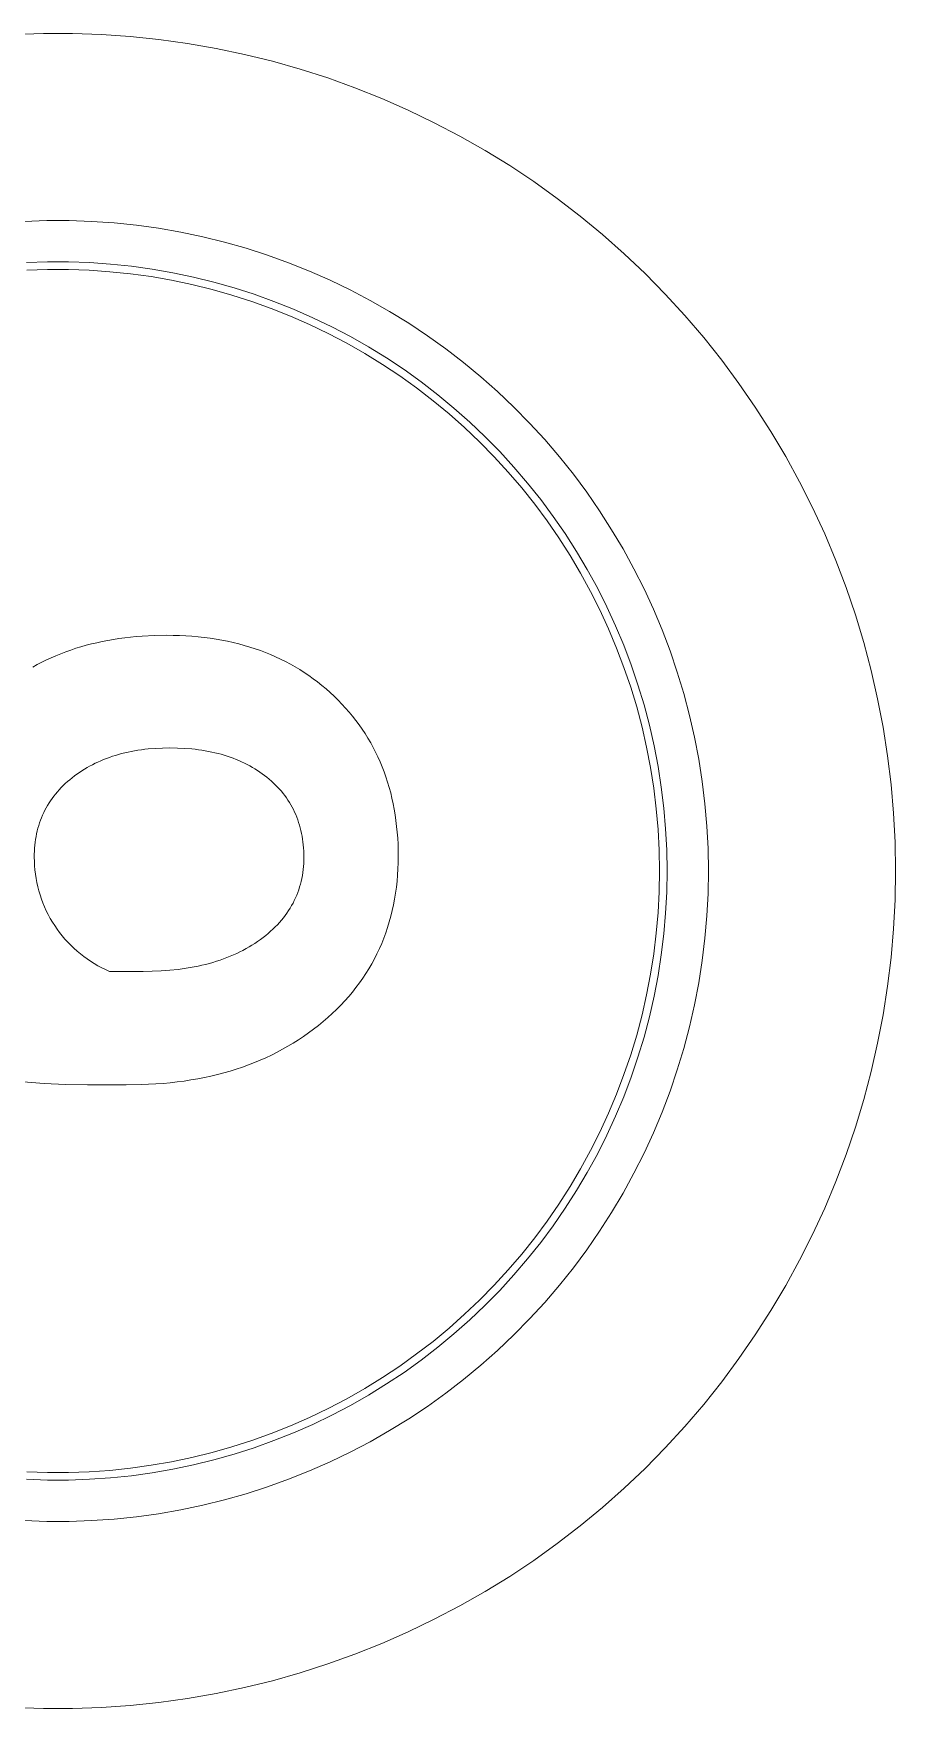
# Model space of a CAD drawing. Header units: millimetres. Extents: x -208 to 4974, y -28 to 3137.
# Drawn here: x 322.96 to 334.29, y 1504.14 to 1526.14 of the extents above; entities that cross this region are included whole.
import ezdxf

# ---------------------------------------------------------------- set-up
doc = ezdxf.new("R2010")
doc.units = ezdxf.units.MM
doc.layers.add('ZANO_R', color=7, linetype='Continuous', lineweight=0)

msp = doc.modelspace()

# ---------------------------------------------------------------- linework, layer by layer
at = {"layer": 'ZANO_R'}
for p, q in [((323.096, 1526.136), (322.717, 1526.123)), ((323.476, 1526.136), (323.096, 1526.136)), ((323.856, 1526.123), (323.476, 1526.136)), ((324.234, 1526.097), (323.856, 1526.123)), ((324.612, 1526.058), (324.234, 1526.097)), ((324.988, 1526.005), (324.612, 1526.058)), ((325.362, 1525.94), (324.988, 1526.005)), ((325.734, 1525.862), (325.362, 1525.94)), ((326.103, 1525.771), (325.734, 1525.862)), ((326.468, 1525.668), (326.103, 1525.771)), ((326.829, 1525.552), (326.468, 1525.668)), ((327.187, 1525.423), (326.829, 1525.552)), ((327.539, 1525.282), (327.187, 1525.423)), ((327.887, 1525.129), (327.539, 1525.282)), ((328.229, 1524.965), (327.887, 1525.129)), ((328.565, 1524.788), (328.229, 1524.965)), ((328.895, 1524.6), (328.565, 1524.788)), ((329.219, 1524.401), (328.895, 1524.6)), ((329.535, 1524.191), (329.219, 1524.401)), ((329.844, 1523.97), (329.535, 1524.191)), ((330.145, 1523.738), (329.844, 1523.97)), ((330.437, 1523.496), (330.145, 1523.738)), ((322.844, 1523.669), (323.139, 1523.679)), ((323.139, 1523.679), (323.434, 1523.679)), ((323.434, 1523.679), (323.728, 1523.669)), ((323.728, 1523.669), (324.023, 1523.649)), ((324.023, 1523.649), (324.316, 1523.618)), ((324.316, 1523.618), (324.608, 1523.578)), ((324.608, 1523.578), (324.898, 1523.527)), ((324.898, 1523.527), (325.187, 1523.466)), ((330.722, 1523.244), (330.437, 1523.496)), ((325.187, 1523.466), (325.473, 1523.396)), ((325.473, 1523.396), (325.757, 1523.315)), ((325.757, 1523.315), (326.038, 1523.225)), ((322.872, 1523.127), (323.148, 1523.137)), ((323.148, 1523.137), (323.424, 1523.137)), ((323.424, 1523.137), (323.7, 1523.127)), ((323.7, 1523.127), (323.976, 1523.108)), ((323.976, 1523.108), (324.25, 1523.08)), ((324.25, 1523.08), (324.524, 1523.042)), ((326.038, 1523.225), (326.315, 1523.125)), ((326.315, 1523.125), (326.589, 1523.016)), ((330.997, 1522.983), (330.722, 1523.244)), ((322.877, 1523.027), (323.15, 1523.037)), ((323.15, 1523.037), (323.422, 1523.037)), ((323.422, 1523.037), (323.695, 1523.027)), ((323.695, 1523.027), (323.967, 1523.008)), ((323.967, 1523.008), (324.238, 1522.98)), ((324.238, 1522.98), (324.509, 1522.943)), ((324.509, 1522.943), (324.777, 1522.896)), ((324.524, 1523.042), (324.796, 1522.994)), ((324.777, 1522.896), (325.044, 1522.84)), ((324.796, 1522.994), (325.066, 1522.937)), ((325.044, 1522.84), (325.309, 1522.775)), ((325.066, 1522.937), (325.334, 1522.871)), ((325.334, 1522.871), (325.6, 1522.796)), ((326.589, 1523.016), (326.859, 1522.897)), ((326.859, 1522.897), (327.125, 1522.769)), ((331.263, 1522.712), (330.997, 1522.983)), ((325.309, 1522.775), (325.571, 1522.7)), ((325.571, 1522.7), (325.831, 1522.617)), ((325.6, 1522.796), (325.863, 1522.711)), ((325.831, 1522.617), (326.088, 1522.524)), ((325.863, 1522.711), (326.123, 1522.618)), ((326.123, 1522.618), (326.379, 1522.516)), ((327.125, 1522.769), (327.386, 1522.632)), ((327.386, 1522.632), (327.642, 1522.486)), ((331.52, 1522.432), (331.263, 1522.712)), ((326.088, 1522.524), (326.341, 1522.423)), ((326.341, 1522.423), (326.59, 1522.314)), ((326.379, 1522.516), (326.632, 1522.404)), ((326.632, 1522.404), (326.881, 1522.285)), ((327.642, 1522.486), (327.893, 1522.332)), ((331.767, 1522.144), (331.52, 1522.432)), ((326.59, 1522.314), (326.836, 1522.195)), ((326.836, 1522.195), (327.078, 1522.069)), ((326.881, 1522.285), (327.126, 1522.156)), ((327.893, 1522.332), (328.139, 1522.168)), ((327.078, 1522.069), (327.315, 1521.934)), ((327.126, 1522.156), (327.366, 1522.02)), ((327.366, 1522.02), (327.601, 1521.875)), ((328.139, 1522.168), (328.379, 1521.997)), ((328.379, 1521.997), (328.612, 1521.817)), ((332.003, 1521.847), (331.767, 1522.144)), ((327.315, 1521.934), (327.547, 1521.79)), ((327.547, 1521.79), (327.774, 1521.639)), ((327.601, 1521.875), (327.831, 1521.722)), ((328.612, 1521.817), (328.84, 1521.629)), ((332.23, 1521.542), (332.003, 1521.847)), ((327.774, 1521.639), (327.996, 1521.481)), ((327.831, 1521.722), (328.055, 1521.561)), ((328.055, 1521.561), (328.274, 1521.393)), ((328.84, 1521.629), (329.06, 1521.433)), ((332.445, 1521.229), (332.23, 1521.542)), ((327.996, 1521.481), (328.212, 1521.314)), ((328.212, 1521.314), (328.422, 1521.141)), ((328.274, 1521.393), (328.487, 1521.217)), ((329.06, 1521.433), (329.274, 1521.23)), ((328.422, 1521.141), (328.626, 1520.96)), ((328.487, 1521.217), (328.694, 1521.033)), ((329.274, 1521.23), (329.481, 1521.02)), ((332.65, 1520.91), (332.445, 1521.229)), ((328.626, 1520.96), (328.824, 1520.772)), ((328.694, 1521.033), (328.894, 1520.843)), ((329.481, 1521.02), (329.68, 1520.803)), ((332.844, 1520.583), (332.65, 1520.91)), ((328.824, 1520.772), (329.015, 1520.578)), ((328.894, 1520.843), (329.088, 1520.646)), ((329.088, 1520.646), (329.274, 1520.443)), ((329.68, 1520.803), (329.872, 1520.579)), ((329.015, 1520.578), (329.199, 1520.377)), ((329.274, 1520.443), (329.454, 1520.233)), ((329.872, 1520.579), (330.056, 1520.348)), ((333.026, 1520.25), (332.844, 1520.583)), ((329.199, 1520.377), (329.377, 1520.169)), ((329.454, 1520.233), (329.626, 1520.017)), ((330.056, 1520.348), (330.232, 1520.111)), ((333.197, 1519.911), (333.026, 1520.25)), ((329.377, 1520.169), (329.547, 1519.956)), ((329.626, 1520.017), (329.791, 1519.795)), ((330.232, 1520.111), (330.399, 1519.869)), ((329.547, 1519.956), (329.709, 1519.737)), ((329.791, 1519.795), (329.947, 1519.568)), ((330.399, 1519.869), (330.558, 1519.62)), ((333.356, 1519.566), (333.197, 1519.911)), ((329.709, 1519.737), (329.864, 1519.513)), ((329.947, 1519.568), (330.096, 1519.335)), ((330.558, 1519.62), (330.709, 1519.367)), ((333.502, 1519.215), (333.356, 1519.566)), ((329.864, 1519.513), (330.011, 1519.283)), ((330.096, 1519.335), (330.237, 1519.098)), ((330.709, 1519.367), (330.85, 1519.108)), ((330.011, 1519.283), (330.15, 1519.048)), ((330.237, 1519.098), (330.37, 1518.856)), ((330.85, 1519.108), (330.983, 1518.844)), ((333.637, 1518.86), (333.502, 1519.215)), ((330.15, 1519.048), (330.281, 1518.809)), ((330.281, 1518.809), (330.404, 1518.566)), ((330.37, 1518.856), (330.494, 1518.609)), ((330.983, 1518.844), (331.106, 1518.576)), ((333.759, 1518.501), (333.637, 1518.86)), ((330.404, 1518.566), (330.518, 1518.318)), ((330.494, 1518.609), (330.609, 1518.358)), ((331.106, 1518.576), (331.22, 1518.305)), ((333.869, 1518.137), (333.759, 1518.501)), ((324.238, 1518.209), (324.315, 1518.216)), ((324.315, 1518.216), (324.393, 1518.222)), ((324.393, 1518.222), (324.552, 1518.23)), ((324.552, 1518.23), (324.715, 1518.233)), ((324.715, 1518.233), (324.799, 1518.232)), ((324.799, 1518.232), (324.882, 1518.23)), ((324.882, 1518.23), (324.965, 1518.226)), ((324.965, 1518.226), (325.046, 1518.22)), ((325.046, 1518.22), (325.127, 1518.213)), ((330.518, 1518.318), (330.623, 1518.066)), ((330.609, 1518.358), (330.716, 1518.103)), ((331.22, 1518.305), (331.325, 1518.029)), ((323.323, 1517.991), (323.388, 1518.016)), ((323.388, 1518.016), (323.453, 1518.04)), ((323.453, 1518.04), (323.52, 1518.062)), ((323.52, 1518.062), (323.587, 1518.082)), ((323.587, 1518.082), (323.656, 1518.102)), ((323.656, 1518.102), (323.725, 1518.12)), ((323.725, 1518.12), (323.796, 1518.136)), ((323.796, 1518.136), (323.867, 1518.152)), ((323.867, 1518.152), (323.94, 1518.166)), ((323.94, 1518.166), (324.013, 1518.179)), ((324.013, 1518.179), (324.087, 1518.19)), ((324.087, 1518.19), (324.162, 1518.2)), ((324.162, 1518.2), (324.238, 1518.209)), ((325.127, 1518.213), (325.206, 1518.205)), ((325.206, 1518.205), (325.284, 1518.194)), ((325.284, 1518.194), (325.362, 1518.183)), ((325.362, 1518.183), (325.438, 1518.169)), ((325.438, 1518.169), (325.513, 1518.154)), ((325.513, 1518.154), (325.587, 1518.138)), ((325.587, 1518.138), (325.661, 1518.12)), ((325.661, 1518.12), (325.733, 1518.1)), ((325.733, 1518.1), (325.804, 1518.079)), ((325.804, 1518.079), (325.874, 1518.057)), ((325.874, 1518.057), (325.944, 1518.032)), ((325.944, 1518.032), (326.012, 1518.007)), ((326.012, 1518.007), (326.079, 1517.979)), ((330.623, 1518.066), (330.72, 1517.811)), ((330.716, 1518.103), (330.814, 1517.845)), ((331.325, 1518.029), (331.42, 1517.75)), ((333.967, 1517.77), (333.869, 1518.137)), ((322.954, 1517.815), (323.013, 1517.848)), ((323.013, 1517.848), (323.073, 1517.879)), ((323.073, 1517.879), (323.134, 1517.909)), ((323.134, 1517.909), (323.196, 1517.938)), ((323.196, 1517.938), (323.259, 1517.965)), ((323.259, 1517.965), (323.323, 1517.991)), ((326.079, 1517.979), (326.145, 1517.95)), ((326.145, 1517.95), (326.21, 1517.92)), ((326.21, 1517.92), (326.275, 1517.888)), ((326.275, 1517.888), (326.338, 1517.854)), ((326.338, 1517.854), (326.4, 1517.819)), ((326.4, 1517.819), (326.461, 1517.782)), ((326.461, 1517.782), (326.521, 1517.744)), ((330.72, 1517.811), (330.808, 1517.553)), ((330.814, 1517.845), (330.903, 1517.584)), ((326.521, 1517.744), (326.58, 1517.704)), ((326.58, 1517.704), (326.639, 1517.663)), ((326.639, 1517.663), (326.696, 1517.62)), ((326.696, 1517.62), (326.752, 1517.575)), ((326.752, 1517.575), (326.807, 1517.529)), ((330.903, 1517.584), (330.983, 1517.319)), ((331.42, 1517.75), (331.505, 1517.467)), ((334.051, 1517.4), (333.967, 1517.77)), ((326.807, 1517.529), (326.861, 1517.481)), ((326.861, 1517.481), (326.914, 1517.432)), ((326.914, 1517.432), (326.966, 1517.381)), ((326.966, 1517.381), (327.016, 1517.33)), ((330.808, 1517.553), (330.887, 1517.292)), ((331.505, 1517.467), (331.581, 1517.182)), ((334.123, 1517.027), (334.051, 1517.4)), ((327.016, 1517.33), (327.064, 1517.277)), ((327.064, 1517.277), (327.111, 1517.224)), ((327.111, 1517.224), (327.156, 1517.169)), ((327.156, 1517.169), (327.2, 1517.114)), ((330.887, 1517.292), (330.957, 1517.028)), ((330.983, 1517.319), (331.054, 1517.052)), ((331.581, 1517.182), (331.646, 1516.895)), ((327.2, 1517.114), (327.242, 1517.057)), ((327.242, 1517.057), (327.282, 1517)), ((327.282, 1517), (327.321, 1516.942)), ((327.321, 1516.942), (327.357, 1516.882)), ((330.957, 1517.028), (331.017, 1516.763)), ((331.054, 1517.052), (331.115, 1516.783)), ((331.646, 1516.895), (331.702, 1516.605)), ((334.181, 1516.652), (334.123, 1517.027)), ((324.122, 1516.679), (324.081, 1516.668)), ((324.164, 1516.69), (324.122, 1516.679)), ((324.206, 1516.699), (324.164, 1516.69)), ((324.249, 1516.708), (324.206, 1516.699)), ((324.292, 1516.716), (324.249, 1516.708)), ((324.336, 1516.723), (324.292, 1516.716)), ((324.381, 1516.73), (324.336, 1516.723)), ((324.426, 1516.736), (324.381, 1516.73)), ((324.471, 1516.741), (324.426, 1516.736)), ((324.564, 1516.748), (324.471, 1516.741)), ((324.66, 1516.753), (324.564, 1516.748)), ((324.757, 1516.754), (324.66, 1516.753)), ((324.855, 1516.753), (324.757, 1516.754)), ((324.95, 1516.748), (324.855, 1516.753)), ((325.042, 1516.741), (324.95, 1516.748)), ((325.088, 1516.736), (325.042, 1516.741)), ((325.133, 1516.73), (325.088, 1516.736)), ((325.177, 1516.724), (325.133, 1516.73)), ((325.221, 1516.717), (325.177, 1516.724)), ((325.264, 1516.709), (325.221, 1516.717)), ((325.306, 1516.7), (325.264, 1516.709)), ((325.348, 1516.691), (325.306, 1516.7)), ((325.389, 1516.68), (325.348, 1516.691)), ((325.43, 1516.67), (325.389, 1516.68)), ((327.357, 1516.882), (327.393, 1516.822)), ((327.393, 1516.822), (327.426, 1516.761)), ((327.426, 1516.761), (327.458, 1516.699)), ((327.458, 1516.699), (327.489, 1516.635)), ((331.017, 1516.763), (331.069, 1516.495)), ((331.115, 1516.783), (331.167, 1516.512)), ((323.634, 1516.475), (323.6, 1516.454)), ((323.668, 1516.495), (323.634, 1516.475)), ((323.702, 1516.515), (323.668, 1516.495)), ((323.738, 1516.534), (323.702, 1516.515)), ((323.774, 1516.552), (323.738, 1516.534)), ((323.81, 1516.569), (323.774, 1516.552)), ((323.847, 1516.585), (323.81, 1516.569)), ((323.885, 1516.601), (323.847, 1516.585)), ((323.923, 1516.616), (323.885, 1516.601)), ((323.962, 1516.63), (323.923, 1516.616)), ((324.001, 1516.644), (323.962, 1516.63)), ((324.041, 1516.656), (324.001, 1516.644)), ((324.081, 1516.668), (324.041, 1516.656)), ((325.47, 1516.658), (325.43, 1516.67)), ((325.51, 1516.645), (325.47, 1516.658)), ((325.549, 1516.632), (325.51, 1516.645)), ((325.587, 1516.618), (325.549, 1516.632)), ((325.625, 1516.603), (325.587, 1516.618)), ((325.662, 1516.588), (325.625, 1516.603)), ((325.698, 1516.572), (325.662, 1516.588)), ((325.734, 1516.555), (325.698, 1516.572)), ((325.77, 1516.537), (325.734, 1516.555)), ((325.804, 1516.518), (325.77, 1516.537)), ((325.839, 1516.499), (325.804, 1516.518)), ((325.872, 1516.479), (325.839, 1516.499)), ((325.905, 1516.458), (325.872, 1516.479)), ((325.938, 1516.437), (325.905, 1516.458)), ((327.489, 1516.635), (327.518, 1516.571)), ((327.518, 1516.571), (327.545, 1516.506)), ((327.545, 1516.506), (327.57, 1516.44)), ((331.069, 1516.495), (331.111, 1516.225)), ((331.167, 1516.512), (331.21, 1516.239)), ((331.702, 1516.605), (331.747, 1516.314)), ((334.227, 1516.275), (334.181, 1516.652)), ((323.355, 1516.259), (323.328, 1516.233)), ((323.382, 1516.286), (323.355, 1516.259)), ((323.411, 1516.312), (323.382, 1516.286)), ((323.441, 1516.337), (323.411, 1516.312)), ((323.471, 1516.362), (323.441, 1516.337)), ((323.503, 1516.386), (323.471, 1516.362)), ((323.534, 1516.409), (323.503, 1516.386)), ((323.567, 1516.432), (323.534, 1516.409)), ((323.6, 1516.454), (323.567, 1516.432)), ((325.969, 1516.415), (325.938, 1516.437)), ((326, 1516.391), (325.969, 1516.415)), ((326.031, 1516.368), (326, 1516.391)), ((326.061, 1516.343), (326.031, 1516.368)), ((326.09, 1516.318), (326.061, 1516.343)), ((326.118, 1516.293), (326.09, 1516.318)), ((326.145, 1516.267), (326.118, 1516.293)), ((326.171, 1516.24), (326.145, 1516.267)), ((326.196, 1516.213), (326.171, 1516.24)), ((327.57, 1516.44), (327.594, 1516.373)), ((327.594, 1516.373), (327.616, 1516.304)), ((327.616, 1516.304), (327.637, 1516.235)), ((327.637, 1516.235), (327.656, 1516.165)), ((331.21, 1516.239), (331.243, 1515.965)), ((331.747, 1516.314), (331.783, 1516.021)), ((334.26, 1515.897), (334.227, 1516.275)), ((323.169, 1516.031), (323.15, 1516)), ((323.189, 1516.061), (323.169, 1516.031)), ((323.209, 1516.091), (323.189, 1516.061)), ((323.231, 1516.12), (323.209, 1516.091)), ((323.254, 1516.149), (323.231, 1516.12)), ((323.278, 1516.177), (323.254, 1516.149)), ((323.302, 1516.205), (323.278, 1516.177)), ((323.328, 1516.233), (323.302, 1516.205)), ((326.22, 1516.185), (326.196, 1516.213)), ((326.243, 1516.157), (326.22, 1516.185)), ((326.265, 1516.128), (326.243, 1516.157)), ((326.287, 1516.099), (326.265, 1516.128)), ((326.307, 1516.069), (326.287, 1516.099)), ((326.326, 1516.039), (326.307, 1516.069)), ((326.345, 1516.008), (326.326, 1516.039)), ((327.656, 1516.165), (327.673, 1516.094)), ((327.673, 1516.094), (327.688, 1516.022)), ((327.688, 1516.022), (327.702, 1515.949)), ((331.111, 1516.225), (331.144, 1515.955)), ((331.783, 1516.021), (331.808, 1515.727)), ((323.057, 1515.804), (323.044, 1515.77)), ((323.07, 1515.838), (323.057, 1515.804)), ((323.084, 1515.871), (323.07, 1515.838)), ((323.099, 1515.904), (323.084, 1515.871)), ((323.115, 1515.937), (323.099, 1515.904)), ((323.132, 1515.969), (323.115, 1515.937)), ((323.15, 1516), (323.132, 1515.969)), ((326.362, 1515.976), (326.345, 1516.008)), ((326.379, 1515.944), (326.362, 1515.976)), ((326.394, 1515.912), (326.379, 1515.944)), ((326.409, 1515.879), (326.394, 1515.912)), ((326.423, 1515.845), (326.409, 1515.879)), ((326.436, 1515.811), (326.423, 1515.845)), ((326.447, 1515.776), (326.436, 1515.811)), ((327.702, 1515.949), (327.715, 1515.875)), ((327.715, 1515.875), (327.725, 1515.8)), ((327.725, 1515.8), (327.734, 1515.724)), ((331.144, 1515.955), (331.167, 1515.683)), ((331.243, 1515.965), (331.267, 1515.69)), ((334.28, 1515.518), (334.26, 1515.897)), ((322.998, 1515.59), (322.992, 1515.553)), ((323.006, 1515.627), (322.998, 1515.59)), ((323.014, 1515.664), (323.006, 1515.627)), ((323.023, 1515.699), (323.014, 1515.664)), ((323.033, 1515.735), (323.023, 1515.699)), ((323.044, 1515.77), (323.033, 1515.735)), ((326.458, 1515.741), (326.447, 1515.776)), ((326.468, 1515.705), (326.458, 1515.741)), ((326.477, 1515.669), (326.468, 1515.705)), ((326.485, 1515.632), (326.477, 1515.669)), ((326.492, 1515.595), (326.485, 1515.632)), ((326.499, 1515.557), (326.492, 1515.595)), ((327.734, 1515.724), (327.742, 1515.647)), ((327.742, 1515.647), (327.748, 1515.569)), ((331.167, 1515.683), (331.181, 1515.411)), ((331.267, 1515.69), (331.281, 1515.414)), ((331.808, 1515.727), (331.824, 1515.433)), ((322.977, 1515.398), (322.975, 1515.358)), ((322.975, 1515.358), (322.975, 1515.318)), ((322.979, 1515.438), (322.977, 1515.398)), ((322.982, 1515.477), (322.979, 1515.438)), ((322.987, 1515.515), (322.982, 1515.477)), ((322.992, 1515.553), (322.987, 1515.515)), ((326.504, 1515.519), (326.499, 1515.557)), ((326.508, 1515.48), (326.504, 1515.519)), ((326.511, 1515.44), (326.508, 1515.48)), ((326.514, 1515.4), (326.511, 1515.44)), ((326.515, 1515.359), (326.514, 1515.4)), ((326.516, 1515.318), (326.515, 1515.359)), ((327.748, 1515.569), (327.752, 1515.49)), ((327.752, 1515.49), (327.754, 1515.411)), ((327.754, 1515.411), (327.755, 1515.33)), ((331.181, 1515.411), (331.186, 1515.138)), ((331.281, 1515.414), (331.286, 1515.138)), ((331.824, 1515.433), (331.829, 1515.138)), ((334.286, 1515.138), (334.28, 1515.518)), ((322.975, 1515.318), (322.976, 1515.262)), ((322.976, 1515.262), (322.978, 1515.206)), ((322.978, 1515.206), (322.983, 1515.151)), ((322.983, 1515.151), (322.99, 1515.095)), ((326.502, 1515.117), (326.507, 1515.156)), ((326.507, 1515.156), (326.511, 1515.196)), ((326.511, 1515.196), (326.513, 1515.236)), ((326.513, 1515.236), (326.515, 1515.277)), ((326.515, 1515.277), (326.516, 1515.318)), ((327.751, 1515.165), (327.746, 1515.083)), ((327.754, 1515.247), (327.751, 1515.165)), ((327.755, 1515.33), (327.754, 1515.247)), ((331.186, 1515.138), (331.181, 1514.865)), ((331.286, 1515.138), (331.281, 1514.862)), ((331.829, 1515.138), (331.824, 1514.843)), ((334.28, 1514.758), (334.286, 1515.138)), ((322.99, 1515.095), (322.998, 1515.04)), ((322.998, 1515.04), (323.009, 1514.985)), ((323.009, 1514.985), (323.021, 1514.93)), ((323.021, 1514.93), (323.035, 1514.876)), ((326.448, 1514.892), (326.46, 1514.928)), ((326.46, 1514.928), (326.47, 1514.965)), ((326.47, 1514.965), (326.48, 1515.002)), ((326.48, 1515.002), (326.488, 1515.04)), ((326.488, 1515.04), (326.496, 1515.078)), ((326.496, 1515.078), (326.502, 1515.117)), ((327.731, 1514.924), (327.72, 1514.846)), ((327.74, 1515.003), (327.731, 1514.924)), ((327.746, 1515.083), (327.74, 1515.003)), ((323.035, 1514.876), (323.051, 1514.823)), ((323.051, 1514.823), (323.069, 1514.77)), ((323.069, 1514.77), (323.089, 1514.718)), ((323.089, 1514.718), (323.11, 1514.666)), ((326.354, 1514.683), (326.373, 1514.717)), ((326.373, 1514.717), (326.39, 1514.751)), ((326.39, 1514.751), (326.406, 1514.785)), ((326.406, 1514.785), (326.421, 1514.82)), ((326.421, 1514.82), (326.435, 1514.856)), ((326.435, 1514.856), (326.448, 1514.892)), ((327.708, 1514.769), (327.693, 1514.692)), ((327.72, 1514.846), (327.708, 1514.769)), ((331.181, 1514.865), (331.167, 1514.593)), ((331.281, 1514.862), (331.267, 1514.586)), ((331.824, 1514.843), (331.808, 1514.548)), ((334.26, 1514.379), (334.28, 1514.758)), ((323.11, 1514.666), (323.133, 1514.615)), ((323.133, 1514.615), (323.158, 1514.565)), ((323.158, 1514.565), (323.185, 1514.516)), ((323.185, 1514.516), (323.213, 1514.468)), ((326.194, 1514.462), (326.221, 1514.492)), ((326.221, 1514.492), (326.246, 1514.523)), ((326.246, 1514.523), (326.27, 1514.554)), ((326.27, 1514.554), (326.292, 1514.586)), ((326.292, 1514.586), (326.314, 1514.618)), ((326.314, 1514.618), (326.335, 1514.65)), ((326.335, 1514.65), (326.354, 1514.683)), ((327.659, 1514.543), (327.638, 1514.47)), ((327.677, 1514.617), (327.659, 1514.543)), ((327.693, 1514.692), (327.677, 1514.617)), ((331.167, 1514.593), (331.144, 1514.321)), ((331.267, 1514.586), (331.243, 1514.311)), ((331.808, 1514.548), (331.783, 1514.255)), ((323.213, 1514.468), (323.243, 1514.421)), ((323.243, 1514.421), (323.274, 1514.375)), ((323.274, 1514.375), (323.308, 1514.33)), ((323.308, 1514.33), (323.342, 1514.286)), ((323.342, 1514.286), (323.378, 1514.243)), ((325.944, 1514.238), (325.98, 1514.264)), ((325.98, 1514.264), (326.014, 1514.291)), ((326.014, 1514.291), (326.046, 1514.318)), ((326.046, 1514.318), (326.078, 1514.346)), ((326.078, 1514.346), (326.109, 1514.375)), ((326.109, 1514.375), (326.138, 1514.403)), ((326.138, 1514.403), (326.167, 1514.432)), ((326.167, 1514.432), (326.194, 1514.462)), ((327.566, 1514.256), (327.538, 1514.187)), ((327.592, 1514.326), (327.566, 1514.256)), ((327.616, 1514.397), (327.592, 1514.326)), ((327.638, 1514.47), (327.616, 1514.397)), ((331.144, 1514.321), (331.111, 1514.05)), ((331.243, 1514.311), (331.21, 1514.037)), ((331.783, 1514.255), (331.747, 1513.962)), ((334.227, 1514.001), (334.26, 1514.379)), ((323.378, 1514.243), (323.416, 1514.202)), ((323.416, 1514.202), (323.455, 1514.162)), ((323.455, 1514.162), (323.495, 1514.123)), ((323.495, 1514.123), (323.537, 1514.086)), ((323.537, 1514.086), (323.58, 1514.05)), ((323.58, 1514.05), (323.624, 1514.016)), ((325.548, 1514.018), (325.592, 1514.036)), ((325.592, 1514.036), (325.634, 1514.055)), ((325.634, 1514.055), (325.675, 1514.075)), ((325.675, 1514.075), (325.716, 1514.096)), ((325.716, 1514.096), (325.756, 1514.118)), ((325.756, 1514.118), (325.795, 1514.14)), ((325.795, 1514.14), (325.834, 1514.163)), ((325.834, 1514.163), (325.871, 1514.187)), ((325.871, 1514.187), (325.908, 1514.212)), ((325.908, 1514.212), (325.944, 1514.238)), ((327.476, 1514.051), (327.443, 1513.985)), ((327.508, 1514.118), (327.476, 1514.051)), ((327.538, 1514.187), (327.508, 1514.118)), ((331.111, 1514.05), (331.069, 1513.781)), ((331.21, 1514.037), (331.167, 1513.764)), ((323.624, 1514.016), (323.669, 1513.983)), ((323.669, 1513.983), (323.715, 1513.952)), ((323.715, 1513.952), (323.763, 1513.922)), ((323.763, 1513.922), (323.811, 1513.894)), ((323.811, 1513.894), (323.86, 1513.868)), ((323.86, 1513.868), (323.91, 1513.843)), ((323.91, 1513.843), (323.961, 1513.82)), ((323.961, 1513.82), (324.404, 1513.82)), ((324.404, 1513.82), (324.524, 1513.822)), ((324.524, 1513.822), (324.64, 1513.827)), ((324.64, 1513.827), (324.753, 1513.835)), ((324.753, 1513.835), (324.864, 1513.846)), ((324.864, 1513.846), (324.971, 1513.861)), ((324.971, 1513.861), (325.023, 1513.87)), ((325.023, 1513.87), (325.075, 1513.879)), ((325.075, 1513.879), (325.126, 1513.889)), ((325.126, 1513.889), (325.176, 1513.9)), ((325.176, 1513.9), (325.225, 1513.912)), ((325.225, 1513.912), (325.274, 1513.925)), ((325.274, 1513.925), (325.321, 1513.938)), ((325.321, 1513.938), (325.368, 1513.952)), ((325.368, 1513.952), (325.415, 1513.968)), ((325.415, 1513.968), (325.46, 1513.983)), ((325.46, 1513.983), (325.505, 1514)), ((325.505, 1514), (325.548, 1514.018)), ((327.37, 1513.855), (327.33, 1513.792)), ((327.407, 1513.919), (327.37, 1513.855)), ((327.443, 1513.985), (327.407, 1513.919)), ((331.747, 1513.962), (331.702, 1513.671)), ((334.181, 1513.624), (334.227, 1514.001)), ((327.2, 1513.608), (327.153, 1513.548)), ((327.245, 1513.668), (327.2, 1513.608)), ((327.289, 1513.729), (327.245, 1513.668)), ((327.33, 1513.792), (327.289, 1513.729)), ((331.069, 1513.781), (331.017, 1513.513)), ((331.167, 1513.764), (331.115, 1513.493)), ((331.702, 1513.671), (331.646, 1513.381)), ((334.123, 1513.249), (334.181, 1513.624)), ((327, 1513.376), (326.945, 1513.32)), ((327.053, 1513.432), (327, 1513.376)), ((327.104, 1513.49), (327.053, 1513.432)), ((327.153, 1513.548), (327.104, 1513.49)), ((331.017, 1513.513), (330.957, 1513.247)), ((331.115, 1513.493), (331.054, 1513.223)), ((331.646, 1513.381), (331.581, 1513.093)), ((326.768, 1513.16), (326.706, 1513.109)), ((326.829, 1513.213), (326.768, 1513.16)), ((326.888, 1513.266), (326.829, 1513.213)), ((326.945, 1513.32), (326.888, 1513.266)), ((330.957, 1513.247), (330.887, 1512.984)), ((331.054, 1513.223), (330.983, 1512.956)), ((334.051, 1512.876), (334.123, 1513.249)), ((326.512, 1512.965), (326.445, 1512.92)), ((326.578, 1513.011), (326.512, 1512.965)), ((326.643, 1513.059), (326.578, 1513.011)), ((326.706, 1513.109), (326.643, 1513.059)), ((330.887, 1512.984), (330.808, 1512.723)), ((330.983, 1512.956), (330.903, 1512.692)), ((331.581, 1513.093), (331.505, 1512.808)), ((326.092, 1512.721), (326.017, 1512.686)), ((326.165, 1512.758), (326.092, 1512.721)), ((326.237, 1512.796), (326.165, 1512.758)), ((326.307, 1512.836), (326.237, 1512.796)), ((326.377, 1512.877), (326.307, 1512.836)), ((326.445, 1512.92), (326.377, 1512.877)), ((330.808, 1512.723), (330.72, 1512.464)), ((331.505, 1512.808), (331.42, 1512.526)), ((333.967, 1512.505), (334.051, 1512.876)), ((325.547, 1512.511), (325.464, 1512.487)), ((325.628, 1512.536), (325.547, 1512.511)), ((325.709, 1512.563), (325.628, 1512.536)), ((325.788, 1512.591), (325.709, 1512.563)), ((325.865, 1512.622), (325.788, 1512.591)), ((325.942, 1512.653), (325.865, 1512.622)), ((326.017, 1512.686), (325.942, 1512.653)), ((330.903, 1512.692), (330.814, 1512.431)), ((331.42, 1512.526), (331.325, 1512.247)), ((333.869, 1512.138), (333.967, 1512.505)), ((323.103, 1512.346), (322.829, 1512.369)), ((323.384, 1512.333), (323.103, 1512.346)), ((323.674, 1512.328), (323.384, 1512.333)), ((324.182, 1512.328), (323.674, 1512.328)), ((324.379, 1512.332), (324.182, 1512.328)), ((324.572, 1512.341), (324.379, 1512.332)), ((324.667, 1512.349), (324.572, 1512.341)), ((324.76, 1512.358), (324.667, 1512.349)), ((324.852, 1512.368), (324.76, 1512.358)), ((324.943, 1512.38), (324.852, 1512.368)), ((325.033, 1512.394), (324.943, 1512.38)), ((325.122, 1512.41), (325.033, 1512.394)), ((325.209, 1512.427), (325.122, 1512.41)), ((325.295, 1512.445), (325.209, 1512.427)), ((325.38, 1512.466), (325.295, 1512.445)), ((325.464, 1512.487), (325.38, 1512.466)), ((330.72, 1512.464), (330.623, 1512.209)), ((330.814, 1512.431), (330.716, 1512.172)), ((330.623, 1512.209), (330.518, 1511.958)), ((330.716, 1512.172), (330.609, 1511.918)), ((331.325, 1512.247), (331.22, 1511.971)), ((333.759, 1511.775), (333.869, 1512.138)), ((330.518, 1511.958), (330.404, 1511.71)), ((330.609, 1511.918), (330.494, 1511.667)), ((331.22, 1511.971), (331.106, 1511.699)), ((330.404, 1511.71), (330.281, 1511.467)), ((330.494, 1511.667), (330.37, 1511.42)), ((331.106, 1511.699), (330.983, 1511.431)), ((333.637, 1511.415), (333.759, 1511.775)), ((330.281, 1511.467), (330.15, 1511.227)), ((330.37, 1511.42), (330.237, 1511.178)), ((330.983, 1511.431), (330.85, 1511.168)), ((333.502, 1511.06), (333.637, 1511.415)), ((330.15, 1511.227), (330.011, 1510.993)), ((330.237, 1511.178), (330.096, 1510.94)), ((330.011, 1510.993), (329.864, 1510.763)), ((330.85, 1511.168), (330.709, 1510.909)), ((333.356, 1510.71), (333.502, 1511.06)), ((329.864, 1510.763), (329.709, 1510.539)), ((330.096, 1510.94), (329.947, 1510.708)), ((330.709, 1510.909), (330.558, 1510.655)), ((329.709, 1510.539), (329.547, 1510.32)), ((329.947, 1510.708), (329.791, 1510.48)), ((330.558, 1510.655), (330.399, 1510.407)), ((333.197, 1510.365), (333.356, 1510.71)), ((329.547, 1510.32), (329.377, 1510.106)), ((329.791, 1510.48), (329.626, 1510.259)), ((330.399, 1510.407), (330.232, 1510.164)), ((333.026, 1510.026), (333.197, 1510.365)), ((329.377, 1510.106), (329.199, 1509.899)), ((329.626, 1510.259), (329.454, 1510.043)), ((330.232, 1510.164), (330.056, 1509.928)), ((329.199, 1509.899), (329.015, 1509.698)), ((329.454, 1510.043), (329.274, 1509.833)), ((330.056, 1509.928), (329.872, 1509.697)), ((332.844, 1509.693), (333.026, 1510.026)), ((329.015, 1509.698), (328.824, 1509.504)), ((329.274, 1509.833), (329.088, 1509.629)), ((329.872, 1509.697), (329.68, 1509.473)), ((332.65, 1509.366), (332.844, 1509.693)), ((328.824, 1509.504), (328.626, 1509.316)), ((328.894, 1509.432), (328.694, 1509.242)), ((329.088, 1509.629), (328.894, 1509.432)), ((329.68, 1509.473), (329.481, 1509.256)), ((328.626, 1509.316), (328.422, 1509.135)), ((328.694, 1509.242), (328.487, 1509.059)), ((329.481, 1509.256), (329.274, 1509.045)), ((332.445, 1509.046), (332.65, 1509.366)), ((328.422, 1509.135), (328.212, 1508.961)), ((328.487, 1509.059), (328.274, 1508.883)), ((329.274, 1509.045), (329.06, 1508.842)), ((332.23, 1508.734), (332.445, 1509.046)), ((327.996, 1508.795), (327.774, 1508.636)), ((328.212, 1508.961), (327.996, 1508.795)), ((328.274, 1508.883), (328.055, 1508.715)), ((329.06, 1508.842), (328.84, 1508.647)), ((327.774, 1508.636), (327.547, 1508.485)), ((327.831, 1508.554), (327.601, 1508.401)), ((328.055, 1508.715), (327.831, 1508.554)), ((328.84, 1508.647), (328.612, 1508.459)), ((332.003, 1508.429), (332.23, 1508.734)), ((327.315, 1508.342), (327.078, 1508.207)), ((327.547, 1508.485), (327.315, 1508.342)), ((327.601, 1508.401), (327.366, 1508.256)), ((328.612, 1508.459), (328.379, 1508.279)), ((331.767, 1508.132), (332.003, 1508.429)), ((327.078, 1508.207), (326.836, 1508.08)), ((327.126, 1508.119), (326.881, 1507.991)), ((327.366, 1508.256), (327.126, 1508.119)), ((328.139, 1508.107), (327.893, 1507.944)), ((328.379, 1508.279), (328.139, 1508.107)), ((331.52, 1507.844), (331.767, 1508.132)), ((326.59, 1507.962), (326.341, 1507.852)), ((326.836, 1508.08), (326.59, 1507.962)), ((326.881, 1507.991), (326.632, 1507.871)), ((327.893, 1507.944), (327.642, 1507.789)), ((325.831, 1507.659), (325.571, 1507.576)), ((326.088, 1507.751), (325.831, 1507.659)), ((326.123, 1507.658), (325.863, 1507.564)), ((326.341, 1507.852), (326.088, 1507.751)), ((326.379, 1507.76), (326.123, 1507.658)), ((326.632, 1507.871), (326.379, 1507.76)), ((327.642, 1507.789), (327.386, 1507.643)), ((331.263, 1507.564), (331.52, 1507.844)), ((325.044, 1507.436), (324.777, 1507.38)), ((325.309, 1507.501), (325.044, 1507.436)), ((325.571, 1507.576), (325.309, 1507.501)), ((325.6, 1507.48), (325.334, 1507.405)), ((325.863, 1507.564), (325.6, 1507.48)), ((327.125, 1507.506), (326.859, 1507.378)), ((327.386, 1507.643), (327.125, 1507.506)), ((330.997, 1507.293), (331.263, 1507.564)), ((323.15, 1507.239), (322.877, 1507.248)), ((323.422, 1507.239), (323.15, 1507.239)), ((323.695, 1507.248), (323.422, 1507.239)), ((323.967, 1507.267), (323.695, 1507.248)), ((324.238, 1507.295), (323.967, 1507.267)), ((324.509, 1507.333), (324.238, 1507.295)), ((324.524, 1507.234), (324.25, 1507.196)), ((324.777, 1507.38), (324.509, 1507.333)), ((324.796, 1507.282), (324.524, 1507.234)), ((325.066, 1507.338), (324.796, 1507.282)), ((325.334, 1507.405), (325.066, 1507.338)), ((326.589, 1507.26), (326.315, 1507.15)), ((326.859, 1507.378), (326.589, 1507.26)), ((330.722, 1507.031), (330.997, 1507.293)), ((323.148, 1507.139), (322.872, 1507.149)), ((323.424, 1507.139), (323.148, 1507.139)), ((323.7, 1507.149), (323.424, 1507.139)), ((323.976, 1507.168), (323.7, 1507.149)), ((324.25, 1507.196), (323.976, 1507.168)), ((326.038, 1507.051), (325.757, 1506.96)), ((326.315, 1507.15), (326.038, 1507.051)), ((330.437, 1506.78), (330.722, 1507.031)), ((325.187, 1506.809), (324.898, 1506.749)), ((325.473, 1506.88), (325.187, 1506.809)), ((325.757, 1506.96), (325.473, 1506.88)), ((330.145, 1506.538), (330.437, 1506.78)), ((323.139, 1506.596), (322.844, 1506.607)), ((323.434, 1506.596), (323.139, 1506.596)), ((323.728, 1506.607), (323.434, 1506.596)), ((324.023, 1506.627), (323.728, 1506.607)), ((324.316, 1506.658), (324.023, 1506.627)), ((324.608, 1506.698), (324.316, 1506.658)), ((324.898, 1506.749), (324.608, 1506.698)), ((329.844, 1506.306), (330.145, 1506.538)), ((329.535, 1506.085), (329.844, 1506.306)), ((329.219, 1505.875), (329.535, 1506.085)), ((328.895, 1505.675), (329.219, 1505.875)), ((328.229, 1505.311), (328.565, 1505.488)), ((328.565, 1505.488), (328.895, 1505.675)), ((327.887, 1505.146), (328.229, 1505.311)), ((327.539, 1504.993), (327.887, 1505.146)), ((326.829, 1504.724), (327.187, 1504.853)), ((327.187, 1504.853), (327.539, 1504.993)), ((326.103, 1504.505), (326.468, 1504.608)), ((326.468, 1504.608), (326.829, 1504.724)), ((325.362, 1504.336), (325.734, 1504.414)), ((325.734, 1504.414), (326.103, 1504.505)), ((322.717, 1504.153), (323.096, 1504.139)), ((323.096, 1504.139), (323.476, 1504.139)), ((323.476, 1504.139), (323.856, 1504.153)), ((323.856, 1504.153), (324.234, 1504.179)), ((324.234, 1504.179), (324.612, 1504.218)), ((324.612, 1504.218), (324.988, 1504.27)), ((324.988, 1504.27), (325.362, 1504.336))]:
    msp.add_line(p, q, dxfattribs=at)

doc.saveas('drawing.dxf')
